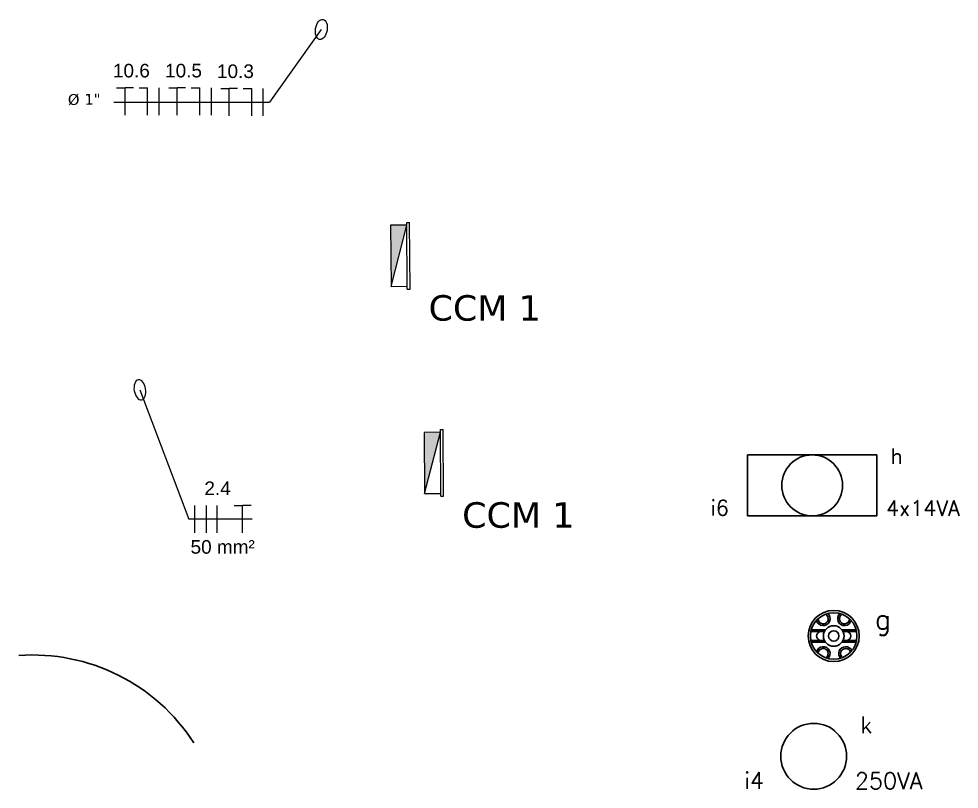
# Model space of a CAD drawing. Header units: metres. Extents: x 257 to 767, y -173 to 1.
# Drawn here: x 725.86 to 732.79, y -101.38 to -95.71 of the extents above; entities that cross this region are included whole.
import ezdxf
from ezdxf.enums import TextEntityAlignment as Align

# ---------------------------------------------------------------- set-up
doc = ezdxf.new("R2010")
doc.units = ezdxf.units.M
doc.header["$LTSCALE"] = 10
doc.layers.get('0').update_dxf_attribs({"color": 254})
doc.layers.add('ELE-PEÇAS', color=10, linetype='Continuous', lineweight=13)
doc.layers.add('Elet TEXT TOMADAS', color=7, linetype='Continuous', lineweight=0)
for name, color, linetype in [('ELETRODUTO TOMADAS', 3, 'Continuous'), ('INDICACAO_CIRCUITO', 7, 'Continuous'), ('INDICACAO_INTERRUPTOR', 7, 'Continuous'), ('INDICACAO_POTENCIA', 7, 'Continuous'), ('Luminárias', 3, 'Continuous'), ('TEXTO-1', 7, 'Continuous')]:
    doc.layers.add(name, color=color, linetype=linetype)
doc.styles.add('ARIAL', font='')
doc.styles.add('KDF2', font='verdana.ttf', dxfattribs={"width": 0.9})
doc.styles.add('ROMANS', font='simplex.shx')
doc.styles.add('VERDANA', font='verdana.ttf')
doc.styles.get('ARIAL').set_extended_font_data('Arial')

# ---------------------------------------------------------------- blocks, each defined once
blk = doc.blocks.new('QLT SOBRE-50')
at = {"ltscale": 0.03}
h = blk.add_hatch(color=3, dxfattribs=at)
h.set_gradient(color1=(0, 255, 0), color2=(0, 255, 0), tint=1)
h.paths.add_polyline_path([(-0.225, 0.12), (-0.225, 0), (0.225, 0)])
for p, q in [((-0.245, 0.12), (-0.245, 0.14)), ((0.245, 0.14), (-0.245, 0.14)), ((0.245, 0.12), (0.245, 0.14)), ((0.245, 0.12), (-0.245, 0.12)), ((-0.225, 0.12), (-0.225, 0)), ((0.225, 0), (-0.225, 0.12)), ((0.225, 0), (0.225, 0.12)), ((-0.225, 0), (0.225, 0))]:
    blk.add_line(p, q)
blk = doc.blocks.new('*U41', base_point=(26.7619, -7.2621))
for p, q in [((26.9744, -7.1621), (26.5494, -7.1621)), ((26.5494, -7.1621), (26.5494, -7.3621)), ((26.9744, -7.3621), (26.9744, -7.1621)), ((26.5494, -7.3621), (26.9744, -7.3621))]:
    blk.add_line(p, q)
blk.add_circle((26.7619, -7.2621), 0.1)
blk = doc.blocks.new('*U42', base_point=(0.6102, 12.3123))
for p, q in [((0.589, 12.3283), (0.5522, 12.3283)), ((0.5862, 12.3238), (0.5522, 12.3238)), ((0.6681, 12.3283), (0.6314, 12.3283)), ((0.6681, 12.3238), (0.6341, 12.3238)), ((0.5862, 12.3007), (0.5522, 12.3007)), ((0.6681, 12.3007), (0.6341, 12.3007)), ((0.589, 12.2962), (0.5522, 12.2962)), ((0.6681, 12.2962), (0.6314, 12.2962))]:
    blk.add_line(p, q)
for radius in [0.0661, 0.0601, 0.0266, 0.0134]:
    blk.add_circle((0.6102, 12.3123), radius)
for centre, radius, start, end in [((0.5829, 12.3569), 0.0178, 193.7951, 49.035), ((0.5829, 12.3569), 0.0132, 180.9394, 61.8907), ((0.6382, 12.3569), 0.0178, 131.7832, 343.9022), ((0.6382, 12.3569), 0.0132, 119.7176, 355.9678), ((0.5778, 12.3123), 0.0117, 99.3701, 260.6299), ((0.6426, 12.3123), 0.0117, 279.3701, 80.6299), ((0.5829, 12.2669), 0.0178, 313.6566, 164.3304), ((0.5829, 12.2669), 0.0132, 301.9454, 176.0416), ((0.6409, 12.2669), 0.0178, 25.3804, 222.8612), ((0.6409, 12.2669), 0.0132, 16.6405, 231.6011)]:
    blk.add_arc(centre, radius, start, end)
blk = doc.blocks.new('*U43', base_point=(43.5197, 17.8393))
blk.add_circle((43.5197, 17.8393), 0.1)

msp = doc.modelspace()

# ---------------------------------------------------------------- linework, layer by layer
at = {"layer": 'Elet TEXT TOMADAS', "color": 7}
for p, q in [((728.0903, -95.7918), (727.7075, -96.3274)), ((726.5607, -96.3274), (727.7075, -96.3274)), ((726.7541, -98.445), (727.114, -99.3974)), ((727.58, -99.3974), (727.114, -99.3974))]:
    msp.add_line(p, q, dxfattribs=at)
at = {"layer": 'Elet TEXT TOMADAS', "color": 7, "ltscale": 0.02}
for p, q in [((726.5827, -96.223), (726.6449, -96.223)), ((726.707, -96.223), (726.6449, -96.223)), ((726.6449, -96.423), (726.6449, -96.223)), ((726.7488, -96.223), (726.811, -96.223)), ((726.811, -96.423), (726.811, -96.223)), ((726.8962, -96.4223), (726.8962, -96.2223)), ((726.9666, -96.223), (727.0287, -96.223)), ((727.0909, -96.223), (727.0287, -96.223)), ((727.0287, -96.423), (727.0287, -96.223)), ((727.1327, -96.223), (727.1949, -96.223)), ((727.1949, -96.423), (727.1949, -96.223)), ((727.2801, -96.4223), (727.2801, -96.2223)), ((727.349, -96.2274), (727.4111, -96.2274)), ((727.4733, -96.2274), (727.4111, -96.2274)), ((727.4111, -96.4274), (727.4111, -96.2274)), ((727.5151, -96.2274), (727.5773, -96.2274)), ((727.5773, -96.4274), (727.5773, -96.2274)), ((727.6624, -96.4268), (727.6624, -96.2268)), ((727.1591, -99.4967), (727.1591, -99.2967)), ((727.2442, -99.4974), (727.2442, -99.2974)), ((727.3227, -99.4974), (727.3227, -99.2974)), ((727.4487, -99.2974), (727.5108, -99.2974)), ((727.573, -99.2974), (727.5108, -99.2974)), ((727.5108, -99.4974), (727.5108, -99.2974))]:
    msp.add_line(p, q, dxfattribs=at)
at = {"layer": 'Elet TEXT TOMADAS', "color": 7}
msp.add_ellipse((728.0903, -95.7918), major_axis=(-0.0127, -0.074), ratio=0.566955, dxfattribs=at)
at = {"layer": 'Elet TEXT TOMADAS', "color": 7, "extrusion": (0, 0, -1)}
msp.add_ellipse((726.7541, -98.445), major_axis=(0.0127, -0.074), ratio=0.566955, dxfattribs=at)
at = {"layer": 'ELETRODUTO TOMADAS', "linetype": 'Continuous'}
msp.add_arc((725.9648, -101.8073), 1.4106, 32.74163, 94.18193, dxfattribs=at)

# ---------------------------------------------------------------- block references
at = {"layer": 'ELE-PEÇAS', "rotation": 270.3310131282513}
for p in [(728.6022, -97.4588), (728.8492, -98.9831)]:
    msp.add_blockref('QLT SOBRE-50', p, dxfattribs=at)
at = {"layer": 'Luminárias'}
for name, p, xscale, yscale, zscale in [('*U41', (731.7058, -99.1484), 2.241468379719458, 2.241468379719458, 2.241468379719458), ('*U42', (731.8645, -100.2571), 2.849678385429755, 2.849678385429755, 2.849678385429755), ('*U43', (731.7171, -101.1425), 2.422655728018734, 2.422655728018734, 2.422655728018734)]:
    msp.add_blockref(name, p, dxfattribs=dict(at, xscale=xscale, yscale=yscale, zscale=zscale))

# ---------------------------------------------------------------- texts
at = {"layer": 'Elet TEXT TOMADAS', "color": 7, "ltscale": 0.05, "style": 'ARIAL'}
for s, rotation, p in [('10.6', 359.99999, (726.5553, -96.1452)), ('10.5', 359.99999, (726.9392, -96.1452)), ('10.3', 359.99999, (727.3216, -96.1496)), ('2.4', 0.00001, (727.2289, -99.2196)), ('50 mm²', 359.99999, (727.127, -99.6513))]:
    msp.add_text(s, height=0.1, rotation=rotation, dxfattribs=at).set_placement(p)
at = {"layer": 'Elet TEXT TOMADAS', "style": 'KDF2'}
msp.add_text('%%C 1"', height=0.08, rotation=0.72596, dxfattribs=at).set_placement((726.2235, -96.3482))
at = {"layer": 'INDICACAO_CIRCUITO', "style": 'ROMANS'}
for s, height, p in [('i6', 0.11207, (731.0926, -99.3697)), ('i4', 0.12113, (731.3512, -101.3817))]:
    msp.add_text(s, height=height, dxfattribs=at).set_placement(p, align=Align.RIGHT)
at = {"layer": 'INDICACAO_INTERRUPTOR', "style": 'ROMANS'}
for s, height, p in [('h', 0.1121, (732.3283, -98.934)), ('k', 0.1211, (732.1041, -100.9108))]:
    msp.add_text(s, height=height, dxfattribs=at).set_placement(p, align=Align.MIDDLE_CENTER)
msp.add_text('g', height=0.1425, dxfattribs=at).set_placement((732.1678, -100.2054))
at = {"layer": 'INDICACAO_POTENCIA', "style": 'ROMANS'}
for s, height, p in [('4x14VA', 0.11207, (732.2507, -99.3714)), ('250VA', 0.12113, (732.0202, -101.3836))]:
    msp.add_text(s, height=height, dxfattribs=at).set_placement(p)
at = {"layer": 'TEXTO-1', "ltscale": 0.05, "style": 'VERDANA'}
for p in [(728.8803, -97.9358), (729.1273, -99.4601)]:
    msp.add_text('CCM 1', height=0.18766, rotation=0.00001, dxfattribs=at).set_placement(p)

doc.saveas('drawing.dxf')
